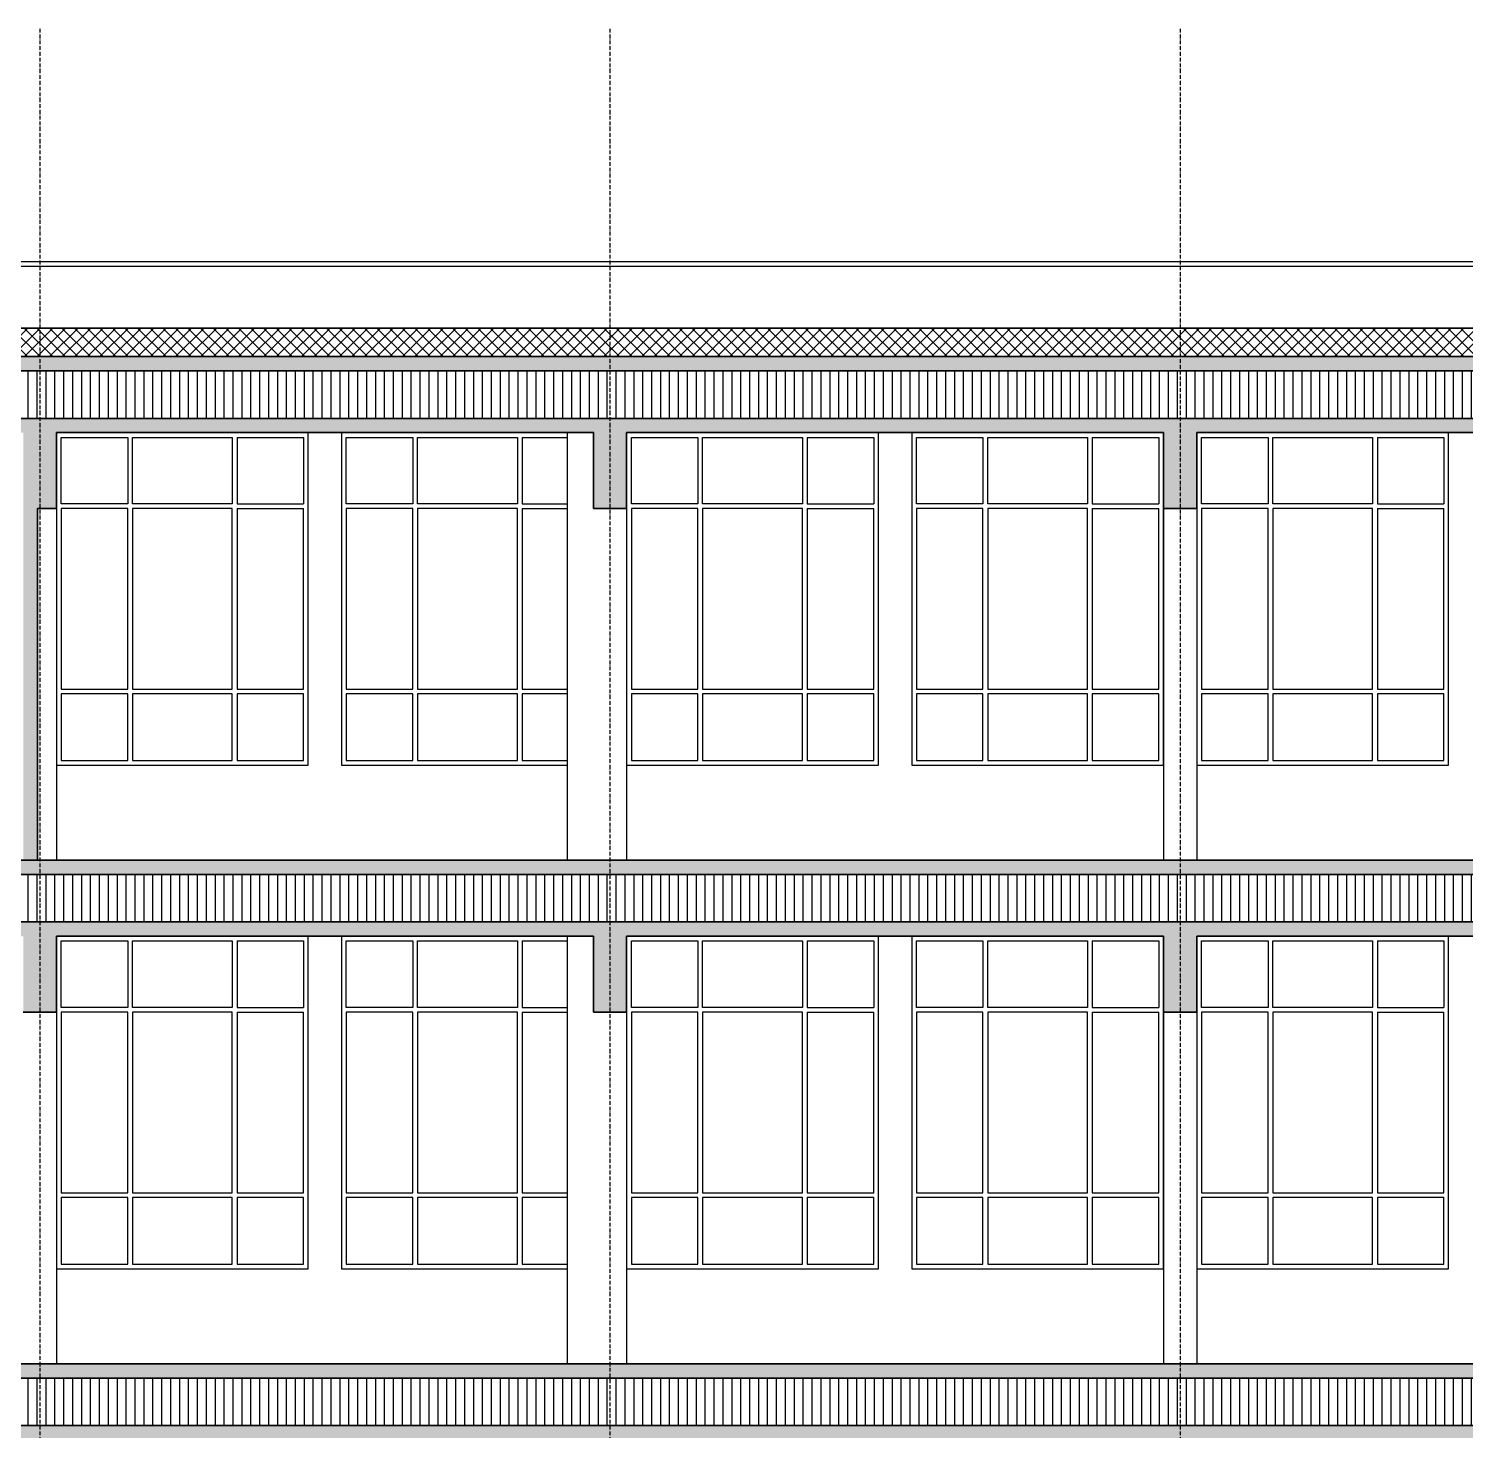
# Model space of a CAD drawing. Header units: inches. Extents: x -72385 to 39588, y -6525 to 66685.
# Drawn here: x -4903 to -3391, y 24616 to 26091 of the extents above; entities that cross this region are included whole.
import ezdxf

# ---------------------------------------------------------------- set-up
doc = ezdxf.new("R2010")
doc.units = ezdxf.units.IN
doc.header["$MEASUREMENT"] = 0
doc.linetypes.add('DashDot', pattern=[0.6, 0.4, -0.1, 0, -0.1])
for name, color, linetype, lineweight in [('Оси', 252, 'DashDot', 25), ('Фасади Разрези дебело', 7, 'Continuous', 35), ('Фасади Разрези средно', 252, 'Continuous', 30), ('Фасади Разрези тънко', 253, 'Continuous', 25), ('Щрих стени', 254, 'Continuous', 25)]:
    doc.layers.add(name, color=color, linetype=linetype, lineweight=lineweight)

msp = doc.modelspace()

# ---------------------------------------------------------------- hatches: boundary and pattern name
at = {"layer": 'Щрих стени', "ltscale": 10}
h = msp.add_hatch(color=256, dxfattribs=at)
h.dxf.hatch_style = 1
h.paths.add_polyline_path([(-5511, 25215.9), (-5496, 25215.9), (-5496, 25585.9), (-5473.5, 25585.9), (-5473.5, 25665.9), (-4908.4, 25665.9), (-4908.4, 25215.9), (-4893.4, 25215.9), (-4893.4, 25585.9), (-4873.4, 25585.9), (-4873.4, 25665.9), (-4308.4, 25665.9), (-4308.4, 25585.9), (-4273.4, 25585.9), (-4273.4, 25665.9), (-3708.3, 25665.9), (-3708.3, 25585.9), (-3673.3, 25585.9), (-3673.3, 25665.9), (-3108.3, 25665.9), (-3108.3, 25585.9), (-3073.3, 25585.9), (-3073.3, 25665.9), (-2508.3, 25665.9), (-2508.3, 25585.9), (-2473.2, 25585.9), (-2473.2, 25665.9), (-1908.2, 25665.9), (-1908.2, 25425.9), (-1845.7, 25425.9), (-1845.7, 25745.9), (-6988.6, 25745.9), (-6988.6, 25775.9), (-7023.6, 25775.9), (-7023.6, 25665.9), (-6988.6, 25665.9), (-6988.6, 25730.9), (-6808.6, 25730.9), (-6808.6, 25415.9), (-6778.6, 25415.9), (-6778.6, 25730.9), (-6283.6, 25730.9), (-6283.6, 25215.9), (-6253.6, 25215.9), (-6253.6, 25565.9), (-6103.5, 25565.9), (-6103.5, 25215.9), (-6073.5, 25215.9), (-6073.5, 25665.9), (-5511, 25665.9)])
h.paths.add_polyline_path([(-6073.5, 25680.9), (-6073.5, 25730.9), (-1908.2, 25730.9), (-1908.2, 25680.9)], flags=16)
h.paths.add_polyline_path([(-6103.5, 25580.9), (-6253.6, 25580.9), (-6253.6, 25730.9), (-6103.5, 25730.9)], flags=16)
h.paths.add_polyline_path([(-6988.6, 25840.9), (-6986.6, 25840.9), (-6986.6, 25845.9), (-7028.6, 25845.9), (-7028.6, 25840.9), (-7023.6, 25840.9), (-7023.6, 25775.9), (-6988.6, 25775.9)])
h.paths.add_polyline_path([(-6988.6, 25315.9), (-7038.6, 25315.9), (-7038.6, 25305.9), (-7023.6, 25305.9), (-7023.6, 25215.9), (-6988.6, 25215.9)])
at = {"layer": 'Щрих стени', "ltscale": 10, "transparency": 33554610}
h = msp.add_hatch(dxfattribs=at)
h.set_pattern_fill('ANSI37', color=256, scale=75)
h.paths.add_polyline_path([(-6988.6, 25775.9), (-6988.6, 25745.9), (5043.7, 25745.9), (5043.7, 25775.9)])
h = msp.add_hatch(dxfattribs=at)
h.set_pattern_fill('ANSI31', color=256, scale=75, angle=45)
h.paths.add_polyline_path([(-1908.2, 25730.9), (-6073.5, 25730.9), (-6073.5, 25680.9), (-1908.2, 25680.9)])
at = {"layer": 'Щрих стени', "ltscale": 10}
h = msp.add_hatch(color=256, dxfattribs=at)
h.dxf.hatch_style = 1
h.paths.add_polyline_path([(-1845.7, 25215.9), (-7023.6, 25215.9), (-7023.6, 25135.9), (-6988.6, 25135.9), (-6988.6, 25200.9), (-6808.6, 25200.9), (-6808.6, 24885.9), (-6778.6, 24885.9), (-6778.6, 25200.9), (-6283.6, 25200.9), (-6283.6, 24685.9), (-6253.6, 24685.9), (-6253.6, 25035.9), (-6103.5, 25035.9), (-6103.5, 24685.9), (-6073.5, 24685.9), (-6073.5, 25135.9), (-5511, 25135.9), (-5511, 25055.9), (-5473.5, 25055.9), (-5473.5, 25135.9), (-4908.4, 25135.9), (-4908.4, 25055.9), (-4873.4, 25055.9), (-4873.4, 25135.9), (-4308.4, 25135.9), (-4308.4, 25055.9), (-4273.4, 25055.9), (-4273.4, 25135.9), (-3708.3, 25135.9), (-3708.3, 25055.9), (-3673.3, 25055.9), (-3673.3, 25135.9), (-3108.3, 25135.9), (-3108.3, 25055.9), (-3073.3, 25055.9), (-3073.3, 25135.9), (-2508.3, 25135.9), (-2508.3, 25055.9), (-2473.2, 25055.9), (-2473.2, 25135.9), (-1908.2, 25135.9), (-1908.2, 24895.9), (-1845.7, 24895.9)])
h.paths.add_polyline_path([(-1908.2, 25150.9), (-6073.5, 25150.9), (-6073.5, 25200.9), (-1908.2, 25200.9)], flags=16)
h.paths.add_polyline_path([(-6103.5, 25050.9), (-6253.6, 25050.9), (-6253.6, 25200.9), (-6103.5, 25200.9)], flags=16)
h.paths.add_polyline_path([(-6988.6, 24785.9), (-7038.6, 24785.9), (-7038.6, 24775.9), (-7023.6, 24775.9), (-7023.6, 24685.9), (-6988.6, 24685.9)])
at = {"layer": 'Щрих стени', "ltscale": 10, "transparency": 33554610}
h = msp.add_hatch(dxfattribs=at)
h.set_pattern_fill('ANSI31', color=256, scale=75, angle=45)
h.paths.add_polyline_path([(-1908.2, 25200.9), (-6073.5, 25200.9), (-6073.5, 25150.9), (-1908.2, 25150.9)])
at = {"layer": 'Щрих стени', "ltscale": 10}
h = msp.add_hatch(color=256, dxfattribs=at)
h.dxf.hatch_style = 1
h.paths.add_polyline_path([(-1845.7, 24685.9), (-7023.6, 24685.9), (-7023.6, 24605.9), (-6988.6, 24605.9), (-6988.6, 24670.9), (-6808.6, 24670.9), (-6808.6, 24355.9), (-6778.6, 24355.9), (-6778.6, 24670.9), (-6283.6, 24670.9), (-6283.6, 24155.9), (-6253.6, 24155.9), (-6253.6, 24505.9), (-6103.5, 24505.9), (-6103.5, 24155.9), (-6073.5, 24155.9), (-6073.5, 24605.9), (-5513.5, 24605.9), (-5513.5, 24155.9), (-5508.5, 24155.9), (-5508.5, 24525.9), (-5473.5, 24525.9), (-5473.5, 24605.9), (-4908.4, 24605.9), (-4908.4, 24525.9), (-4873.4, 24525.9), (-4873.4, 24605.9), (-4308.4, 24605.9), (-4308.4, 24525.9), (-4273.4, 24525.9), (-4273.4, 24605.9), (-3708.3, 24605.9), (-3708.3, 24525.9), (-3673.3, 24525.9), (-3673.3, 24605.9), (-3108.3, 24605.9), (-3108.3, 24525.9), (-3073.3, 24525.9), (-3073.3, 24605.9), (-2508.3, 24605.9), (-2508.3, 24525.9), (-2473.2, 24525.9), (-2473.2, 24605.9), (-1908.2, 24605.9), (-1908.2, 24365.9), (-1845.7, 24365.9)])
h.paths.add_polyline_path([(-1908.2, 24620.9), (-6073.5, 24620.9), (-6073.5, 24670.9), (-1908.2, 24670.9)], flags=16)
h.paths.add_polyline_path([(-6103.5, 24520.9), (-6253.6, 24520.9), (-6253.6, 24670.9), (-6103.5, 24670.9)], flags=16)
h.paths.add_polyline_path([(-6988.6, 24255.9), (-7038.6, 24255.9), (-7038.6, 24245.9), (-7023.6, 24245.9), (-7023.6, 24155.9), (-6988.6, 24155.9)])
at = {"layer": 'Щрих стени', "ltscale": 10, "transparency": 33554610}
h = msp.add_hatch(dxfattribs=at)
h.set_pattern_fill('ANSI31', color=256, scale=75, angle=45)
h.paths.add_polyline_path([(-1908.2, 24670.9), (-6073.5, 24670.9), (-6073.5, 24620.9), (-1908.2, 24620.9)])

# ---------------------------------------------------------------- linework, layer by layer
at = {"layer": 'Оси', "ltscale": 10}
for p, q in [((-4891, 26090.9), (-4891, 23040.9)), ((-4291, 26090.9), (-4291, 23040.9)), ((-3691, 26090.9), (-3691, 23040.9))]:
    msp.add_line(p, q, dxfattribs=at)
at = {"layer": 'Фасади Разрези дебело', "ltscale": 10, "extrusion": (1.2091e-15, 1, -2.22045e-16)}
for p, q in [((-6988.6, 25775.9), (5043.7, 25775.9)), ((-4873.4, 25665.9), (-4308.4, 25665.9)), ((-4273.4, 25665.9), (-3708.3, 25665.9)), ((-3673.3, 25665.9), (-3108.3, 25665.9)), ((-4893.4, 25585.9), (-4873.4, 25585.9)), ((-4308.4, 25585.9), (-4273.4, 25585.9)), ((-3708.3, 25585.9), (-3673.3, 25585.9)), ((-7023.6, 25215.9), (4686.5, 25215.9)), ((-4873.4, 25135.9), (-4308.4, 25135.9)), ((-4273.4, 25135.9), (-3708.3, 25135.9)), ((-3673.3, 25135.9), (-3108.3, 25135.9)), ((-4908.4, 25055.9), (-4873.4, 25055.9)), ((-4308.4, 25055.9), (-4273.4, 25055.9)), ((-3708.3, 25055.9), (-3673.3, 25055.9)), ((-7023.6, 24685.9), (4686.5, 24685.9))]:
    msp.add_line(p, q, dxfattribs=at)
at = {"layer": 'Фасади Разрези дебело', "ltscale": 10}
for p, q in [((5043.7, 25745.9), (-6988.6, 25745.9)), ((-1908.2, 25730.9), (-6073.5, 25730.9)), ((-1908.2, 25680.9), (-6073.5, 25680.9)), ((-4873.4, 25665.9), (-4873.4, 25585.9)), ((-4308.4, 25665.9), (-4308.4, 25585.9)), ((-4273.4, 25665.9), (-4273.4, 25585.9)), ((-3708.3, 25665.9), (-3708.3, 25585.9)), ((-3673.3, 25665.9), (-3673.3, 25585.9)), ((-4893.4, 25585.9), (-4893.4, 25215.9)), ((-1908.2, 25200.9), (-6073.5, 25200.9)), ((-1908.2, 25150.9), (-6073.5, 25150.9)), ((-4873.4, 25135.9), (-4873.4, 25055.9)), ((-4308.4, 25135.9), (-4308.4, 25055.9)), ((-4273.4, 25135.9), (-4273.4, 25055.9)), ((-3708.3, 25135.9), (-3708.3, 25055.9)), ((-3673.3, 25135.9), (-3673.3, 25055.9)), ((-1908.2, 24670.9), (-6073.5, 24670.9)), ((-1908.2, 24620.9), (-6073.5, 24620.9))]:
    msp.add_line(p, q, dxfattribs=at)
at = {"layer": 'Фасади Разрези средно', "ltscale": 10, "extrusion": (1.2091e-15, 1, -2.22045e-16)}
msp.add_line((-6986.6, 25845.9), (-1278.2, 25845.9), dxfattribs=at)
at = {"layer": 'Фасади Разрези средно', "ltscale": 10}
for p, q in [((-4335.9, 25665.9), (-4335.9, 25215.9)), ((-4873.4, 25585.9), (-4873.4, 25215.9)), ((-4273.4, 25585.9), (-4273.4, 25215.9)), ((-3708.3, 25585.9), (-3708.3, 25215.9)), ((-3673.3, 25585.9), (-3673.3, 25215.9)), ((-4335.9, 25135.9), (-4335.9, 24685.9)), ((-4873.4, 25055.9), (-4873.4, 24685.9)), ((-4273.4, 25055.9), (-4273.4, 24685.9)), ((-3708.3, 25055.9), (-3708.3, 24685.9)), ((-3673.3, 25055.9), (-3673.3, 24685.9))]:
    msp.add_line(p, q, dxfattribs=at)
at = {"layer": 'Фасади Разрези тънко', "ltscale": 10, "extrusion": (1.2091e-15, 1, -2.22045e-16)}
msp.add_line((-6986.6, 25840.9), (-1278.2, 25840.9), dxfattribs=at)
at = {"layer": 'Фасади Разрези тънко', "ltscale": 10}
for p, q in [((-4688.4, 25660.9), (-4688.4, 25590.9)), ((-4683.4, 25660.9), (-4683.4, 25590.9)), ((-4613.4, 25660.9), (-4613.4, 25590.9)), ((-4388.4, 25660.9), (-4388.4, 25590.9)), ((-4383.4, 25660.9), (-4383.4, 25590.9)), ((-4088.4, 25660.9), (-4088.4, 25590.9)), ((-4083.4, 25660.9), (-4083.4, 25590.9)), ((-4013.4, 25660.9), (-4013.4, 25590.9)), ((-3788.3, 25660.9), (-3788.3, 25590.9)), ((-3783.3, 25660.9), (-3783.3, 25590.9)), ((-3713.3, 25660.9), (-3713.3, 25590.9)), ((-3488.3, 25660.9), (-3488.3, 25590.9)), ((-3483.3, 25660.9), (-3483.3, 25590.9)), ((-3413.3, 25660.9), (-3413.3, 25590.9)), ((-4688.4, 25130.9), (-4688.4, 25060.9)), ((-4683.4, 25130.9), (-4683.4, 25060.9)), ((-4613.4, 25130.9), (-4613.4, 25060.9)), ((-4388.4, 25130.9), (-4388.4, 25060.9)), ((-4383.4, 25130.9), (-4383.4, 25060.9)), ((-4088.4, 25130.9), (-4088.4, 25060.9)), ((-4083.4, 25130.9), (-4083.4, 25060.9)), ((-4013.4, 25130.9), (-4013.4, 25060.9)), ((-3788.3, 25130.9), (-3788.3, 25060.9)), ((-3783.3, 25130.9), (-3783.3, 25060.9)), ((-3713.3, 25130.9), (-3713.3, 25060.9)), ((-3488.3, 25130.9), (-3488.3, 25060.9)), ((-3483.3, 25130.9), (-3483.3, 25060.9)), ((-3413.3, 25130.9), (-3413.3, 25060.9))]:
    msp.add_line(p, q, dxfattribs=at)
at = {"layer": 'Фасади Разрези тънко', "ltscale": 10, "extrusion": (2.5431e-15, 1, -2.22045e-16)}
for p, q in [((-4683.4, 25660.9), (-4613.4, 25660.9)), ((-4383.4, 25660.9), (-4335.9, 25660.9)), ((-4083.4, 25660.9), (-4013.4, 25660.9)), ((-3783.3, 25660.9), (-3713.3, 25660.9)), ((-3483.3, 25660.9), (-3413.3, 25660.9)), ((-4683.4, 25590.9), (-4613.4, 25590.9)), ((-4683.4, 25585.9), (-4613.4, 25585.9)), ((-4383.4, 25590.9), (-4335.9, 25590.9)), ((-4383.4, 25585.9), (-4335.9, 25585.9)), ((-4083.4, 25590.9), (-4013.4, 25590.9)), ((-4083.4, 25585.9), (-4013.4, 25585.9)), ((-3783.3, 25590.9), (-3713.3, 25590.9)), ((-3783.3, 25585.9), (-3713.3, 25585.9)), ((-3483.3, 25590.9), (-3413.3, 25590.9)), ((-3483.3, 25585.9), (-3413.3, 25585.9)), ((-4683.4, 25130.9), (-4613.4, 25130.9)), ((-4383.4, 25130.9), (-4335.9, 25130.9)), ((-4083.4, 25130.9), (-4013.4, 25130.9)), ((-3783.3, 25130.9), (-3713.3, 25130.9)), ((-3483.3, 25130.9), (-3413.3, 25130.9)), ((-4683.4, 25060.9), (-4613.4, 25060.9)), ((-4683.4, 25055.9), (-4613.4, 25055.9)), ((-4383.4, 25060.9), (-4335.9, 25060.9)), ((-4383.4, 25055.9), (-4335.9, 25055.9)), ((-4083.4, 25060.9), (-4013.4, 25060.9)), ((-4083.4, 25055.9), (-4013.4, 25055.9)), ((-3783.3, 25060.9), (-3713.3, 25060.9)), ((-3783.3, 25055.9), (-3713.3, 25055.9)), ((-3483.3, 25060.9), (-3413.3, 25060.9)), ((-3483.3, 25055.9), (-3413.3, 25055.9))]:
    msp.add_line(p, q, dxfattribs=at)
at = {"layer": 'Фасади Разрези тънко', "ltscale": 10}
for points in [[(-4608.4, 25665.9, 0), (-4873.4, 25665.9, 0), (-4873.4, 25315.9, 0), (-4608.4, 25315.9, 0), (-4608.4, 25665.9, 0)], [(-4688.4, 25590.9, 0), (-4793.4, 25590.9, 0), (-4793.4, 25660.9, 0), (-4688.4, 25660.9, 0)], [(-4308.4, 25665.9, 0), (-4573.4, 25665.9, 0), (-4573.4, 25315.9, 0), (-4335.9, 25315.9, 0)], [(-4388.4, 25590.9, 0), (-4493.4, 25590.9, 0), (-4493.4, 25660.9, 0), (-4388.4, 25660.9, 0)], [(-4008.4, 25665.9, 0), (-4273.4, 25665.9, 0), (-4273.4, 25315.9, 0), (-4008.4, 25315.9, 0), (-4008.4, 25665.9, 0)], [(-4088.4, 25590.9, 0), (-4193.4, 25590.9, 0), (-4193.4, 25660.9, 0), (-4088.4, 25660.9, 0)], [(-3708.3, 25665.9, 0), (-3973.4, 25665.9, 0), (-3973.4, 25315.9, 0), (-3708.3, 25315.9, 0), (-3708.3, 25665.9, 0)], [(-3788.3, 25590.9, 0), (-3893.4, 25590.9, 0), (-3893.4, 25660.9, 0), (-3788.3, 25660.9, 0)], [(-3408.3, 25665.9, 0), (-3673.3, 25665.9, 0), (-3673.3, 25315.9, 0), (-3408.3, 25315.9, 0), (-3408.3, 25665.9, 0)], [(-3488.3, 25590.9, 0), (-3593.3, 25590.9, 0), (-3593.3, 25660.9, 0), (-3488.3, 25660.9, 0)], [(-4688.4, 25585.9, 0), (-4793.4, 25585.9, 0), (-4793.4, 25395.9, 0), (-4688.4, 25395.9, 0), (-4688.4, 25585.9, 0)], [(-4683.4, 25585.9, 0), (-4683.4, 25395.9, 0), (-4613.4, 25395.9, 0), (-4613.4, 25585.9, 0)], [(-4388.4, 25585.9, 0), (-4493.4, 25585.9, 0), (-4493.4, 25395.9, 0), (-4388.4, 25395.9, 0), (-4388.4, 25585.9, 0)], [(-4383.4, 25585.9, 0), (-4383.4, 25395.9, 0), (-4335.9, 25395.9, 0)], [(-4088.4, 25585.9, 0), (-4193.4, 25585.9, 0), (-4193.4, 25395.9, 0), (-4088.4, 25395.9, 0), (-4088.4, 25585.9, 0)], [(-4083.4, 25585.9, 0), (-4083.4, 25395.9, 0), (-4013.4, 25395.9, 0), (-4013.4, 25585.9, 0)], [(-3788.3, 25585.9, 0), (-3893.4, 25585.9, 0), (-3893.4, 25395.9, 0), (-3788.3, 25395.9, 0), (-3788.3, 25585.9, 0)], [(-3783.3, 25585.9, 0), (-3783.3, 25395.9, 0), (-3713.3, 25395.9, 0), (-3713.3, 25585.9, 0)], [(-3488.3, 25585.9, 0), (-3593.3, 25585.9, 0), (-3593.3, 25395.9, 0), (-3488.3, 25395.9, 0), (-3488.3, 25585.9, 0)], [(-3483.3, 25585.9, 0), (-3483.3, 25395.9, 0), (-3413.3, 25395.9, 0), (-3413.3, 25585.9, 0)], [(-4335.9, 25390.9, 0), (-4383.4, 25390.9, 0), (-4383.4, 25320.9, 0), (-4335.9, 25320.9, 0)], [(-4608.4, 25135.9, 0), (-4873.4, 25135.9, 0), (-4873.4, 24785.9, 0), (-4608.4, 24785.9, 0), (-4608.4, 25135.9, 0)], [(-4688.4, 25060.9, 0), (-4793.4, 25060.9, 0), (-4793.4, 25130.9, 0), (-4688.4, 25130.9, 0)], [(-4308.4, 25135.9, 0), (-4573.4, 25135.9, 0), (-4573.4, 24785.9, 0), (-4335.9, 24785.9, 0)], [(-4388.4, 25060.9, 0), (-4493.4, 25060.9, 0), (-4493.4, 25130.9, 0), (-4388.4, 25130.9, 0)], [(-4008.4, 25135.9, 0), (-4273.4, 25135.9, 0), (-4273.4, 24785.9, 0), (-4008.4, 24785.9, 0), (-4008.4, 25135.9, 0)], [(-4088.4, 25060.9, 0), (-4193.4, 25060.9, 0), (-4193.4, 25130.9, 0), (-4088.4, 25130.9, 0)], [(-3708.3, 25135.9, 0), (-3973.4, 25135.9, 0), (-3973.4, 24785.9, 0), (-3708.3, 24785.9, 0), (-3708.3, 25135.9, 0)], [(-3788.3, 25060.9, 0), (-3893.4, 25060.9, 0), (-3893.4, 25130.9, 0), (-3788.3, 25130.9, 0)], [(-3408.3, 25135.9, 0), (-3673.3, 25135.9, 0), (-3673.3, 24785.9, 0), (-3408.3, 24785.9, 0), (-3408.3, 25135.9, 0)], [(-3488.3, 25060.9, 0), (-3593.3, 25060.9, 0), (-3593.3, 25130.9, 0), (-3488.3, 25130.9, 0)], [(-4688.4, 25055.9, 0), (-4793.4, 25055.9, 0), (-4793.4, 24865.9, 0), (-4688.4, 24865.9, 0), (-4688.4, 25055.9, 0)], [(-4683.4, 25055.9, 0), (-4683.4, 24865.9, 0), (-4613.4, 24865.9, 0), (-4613.4, 25055.9, 0)], [(-4388.4, 25055.9, 0), (-4493.4, 25055.9, 0), (-4493.4, 24865.9, 0), (-4388.4, 24865.9, 0), (-4388.4, 25055.9, 0)], [(-4383.4, 25055.9, 0), (-4383.4, 24865.9, 0), (-4335.9, 24865.9, 0)], [(-4088.4, 25055.9, 0), (-4193.4, 25055.9, 0), (-4193.4, 24865.9, 0), (-4088.4, 24865.9, 0), (-4088.4, 25055.9, 0)], [(-4083.4, 25055.9, 0), (-4083.4, 24865.9, 0), (-4013.4, 24865.9, 0), (-4013.4, 25055.9, 0)], [(-3788.3, 25055.9, 0), (-3893.4, 25055.9, 0), (-3893.4, 24865.9, 0), (-3788.3, 24865.9, 0), (-3788.3, 25055.9, 0)], [(-3783.3, 25055.9, 0), (-3783.3, 24865.9, 0), (-3713.3, 24865.9, 0), (-3713.3, 25055.9, 0)], [(-3488.3, 25055.9, 0), (-3593.3, 25055.9, 0), (-3593.3, 24865.9, 0), (-3488.3, 24865.9, 0), (-3488.3, 25055.9, 0)], [(-3483.3, 25055.9, 0), (-3483.3, 24865.9, 0), (-3413.3, 24865.9, 0), (-3413.3, 25055.9, 0)], [(-4335.9, 24860.9, 0), (-4383.4, 24860.9, 0), (-4383.4, 24790.9, 0), (-4335.9, 24790.9, 0)]]:
    msp.add_polyline3d(points, dxfattribs=at)
for points in [[(-4868.4, 25590.9, 0), (-4868.4, 25660.9, 0), (-4798.4, 25660.9, 0), (-4798.4, 25590.9, 0)], [(-4568.4, 25590.9, 0), (-4568.4, 25660.9, 0), (-4498.4, 25660.9, 0), (-4498.4, 25590.9, 0)], [(-4268.4, 25590.9, 0), (-4268.4, 25660.9, 0), (-4198.4, 25660.9, 0), (-4198.4, 25590.9, 0)], [(-3968.4, 25590.9, 0), (-3968.4, 25660.9, 0), (-3898.4, 25660.9, 0), (-3898.4, 25590.9, 0)], [(-3668.3, 25590.9, 0), (-3668.3, 25660.9, 0), (-3598.3, 25660.9, 0), (-3598.3, 25590.9, 0)], [(-4868.4, 25395.9, 0), (-4798.4, 25395.9, 0), (-4798.4, 25585.9, 0), (-4868.4, 25585.9, 0)], [(-4568.4, 25395.9, 0), (-4498.4, 25395.9, 0), (-4498.4, 25585.9, 0), (-4568.4, 25585.9, 0)], [(-4268.4, 25395.9, 0), (-4198.4, 25395.9, 0), (-4198.4, 25585.9, 0), (-4268.4, 25585.9, 0)], [(-3968.4, 25395.9, 0), (-3898.4, 25395.9, 0), (-3898.4, 25585.9, 0), (-3968.4, 25585.9, 0)], [(-3668.3, 25395.9, 0), (-3598.3, 25395.9, 0), (-3598.3, 25585.9, 0), (-3668.3, 25585.9, 0)], [(-4868.4, 25320.9, 0), (-4798.4, 25320.9, 0), (-4798.4, 25390.9, 0), (-4868.4, 25390.9, 0)], [(-4793.4, 25320.9, 0), (-4688.4, 25320.9, 0), (-4688.4, 25390.9, 0), (-4793.4, 25390.9, 0)], [(-4613.4, 25320.9, 0), (-4613.4, 25390.9, 0), (-4683.4, 25390.9, 0), (-4683.4, 25320.9, 0)], [(-4568.4, 25320.9, 0), (-4498.4, 25320.9, 0), (-4498.4, 25390.9, 0), (-4568.4, 25390.9, 0)], [(-4493.4, 25320.9, 0), (-4388.4, 25320.9, 0), (-4388.4, 25390.9, 0), (-4493.4, 25390.9, 0)], [(-4268.4, 25320.9, 0), (-4198.4, 25320.9, 0), (-4198.4, 25390.9, 0), (-4268.4, 25390.9, 0)], [(-4193.4, 25320.9, 0), (-4088.4, 25320.9, 0), (-4088.4, 25390.9, 0), (-4193.4, 25390.9, 0)], [(-4013.4, 25320.9, 0), (-4013.4, 25390.9, 0), (-4083.4, 25390.9, 0), (-4083.4, 25320.9, 0)], [(-3968.4, 25320.9, 0), (-3898.4, 25320.9, 0), (-3898.4, 25390.9, 0), (-3968.4, 25390.9, 0)], [(-3893.4, 25320.9, 0), (-3788.3, 25320.9, 0), (-3788.3, 25390.9, 0), (-3893.4, 25390.9, 0)], [(-3713.3, 25320.9, 0), (-3713.3, 25390.9, 0), (-3783.3, 25390.9, 0), (-3783.3, 25320.9, 0)], [(-3668.3, 25320.9, 0), (-3598.3, 25320.9, 0), (-3598.3, 25390.9, 0), (-3668.3, 25390.9, 0)], [(-3593.3, 25320.9, 0), (-3488.3, 25320.9, 0), (-3488.3, 25390.9, 0), (-3593.3, 25390.9, 0)], [(-3413.3, 25320.9, 0), (-3413.3, 25390.9, 0), (-3483.3, 25390.9, 0), (-3483.3, 25320.9, 0)], [(-4868.4, 25060.9, 0), (-4868.4, 25130.9, 0), (-4798.4, 25130.9, 0), (-4798.4, 25060.9, 0)], [(-4568.4, 25060.9, 0), (-4568.4, 25130.9, 0), (-4498.4, 25130.9, 0), (-4498.4, 25060.9, 0)], [(-4268.4, 25060.9, 0), (-4268.4, 25130.9, 0), (-4198.4, 25130.9, 0), (-4198.4, 25060.9, 0)], [(-3968.4, 25060.9, 0), (-3968.4, 25130.9, 0), (-3898.4, 25130.9, 0), (-3898.4, 25060.9, 0)], [(-3668.3, 25060.9, 0), (-3668.3, 25130.9, 0), (-3598.3, 25130.9, 0), (-3598.3, 25060.9, 0)], [(-4868.4, 24865.9, 0), (-4798.4, 24865.9, 0), (-4798.4, 25055.9, 0), (-4868.4, 25055.9, 0)], [(-4568.4, 24865.9, 0), (-4498.4, 24865.9, 0), (-4498.4, 25055.9, 0), (-4568.4, 25055.9, 0)], [(-4268.4, 24865.9, 0), (-4198.4, 24865.9, 0), (-4198.4, 25055.9, 0), (-4268.4, 25055.9, 0)], [(-3968.4, 24865.9, 0), (-3898.4, 24865.9, 0), (-3898.4, 25055.9, 0), (-3968.4, 25055.9, 0)], [(-3668.3, 24865.9, 0), (-3598.3, 24865.9, 0), (-3598.3, 25055.9, 0), (-3668.3, 25055.9, 0)], [(-4868.4, 24790.9, 0), (-4798.4, 24790.9, 0), (-4798.4, 24860.9, 0), (-4868.4, 24860.9, 0)], [(-4793.4, 24790.9, 0), (-4688.4, 24790.9, 0), (-4688.4, 24860.9, 0), (-4793.4, 24860.9, 0)], [(-4613.4, 24790.9, 0), (-4613.4, 24860.9, 0), (-4683.4, 24860.9, 0), (-4683.4, 24790.9, 0)], [(-4568.4, 24790.9, 0), (-4498.4, 24790.9, 0), (-4498.4, 24860.9, 0), (-4568.4, 24860.9, 0)], [(-4493.4, 24790.9, 0), (-4388.4, 24790.9, 0), (-4388.4, 24860.9, 0), (-4493.4, 24860.9, 0)], [(-4268.4, 24790.9, 0), (-4198.4, 24790.9, 0), (-4198.4, 24860.9, 0), (-4268.4, 24860.9, 0)], [(-4193.4, 24790.9, 0), (-4088.4, 24790.9, 0), (-4088.4, 24860.9, 0), (-4193.4, 24860.9, 0)], [(-4013.4, 24790.9, 0), (-4013.4, 24860.9, 0), (-4083.4, 24860.9, 0), (-4083.4, 24790.9, 0)], [(-3968.4, 24790.9, 0), (-3898.4, 24790.9, 0), (-3898.4, 24860.9, 0), (-3968.4, 24860.9, 0)], [(-3893.4, 24790.9, 0), (-3788.3, 24790.9, 0), (-3788.3, 24860.9, 0), (-3893.4, 24860.9, 0)], [(-3713.3, 24790.9, 0), (-3713.3, 24860.9, 0), (-3783.3, 24860.9, 0), (-3783.3, 24790.9, 0)], [(-3668.3, 24790.9, 0), (-3598.3, 24790.9, 0), (-3598.3, 24860.9, 0), (-3668.3, 24860.9, 0)], [(-3593.3, 24790.9, 0), (-3488.3, 24790.9, 0), (-3488.3, 24860.9, 0), (-3593.3, 24860.9, 0)], [(-3413.3, 24790.9, 0), (-3413.3, 24860.9, 0), (-3483.3, 24860.9, 0), (-3483.3, 24790.9, 0)]]:
    msp.add_polyline3d(points, close=True, dxfattribs=at)

doc.saveas('drawing.dxf')
